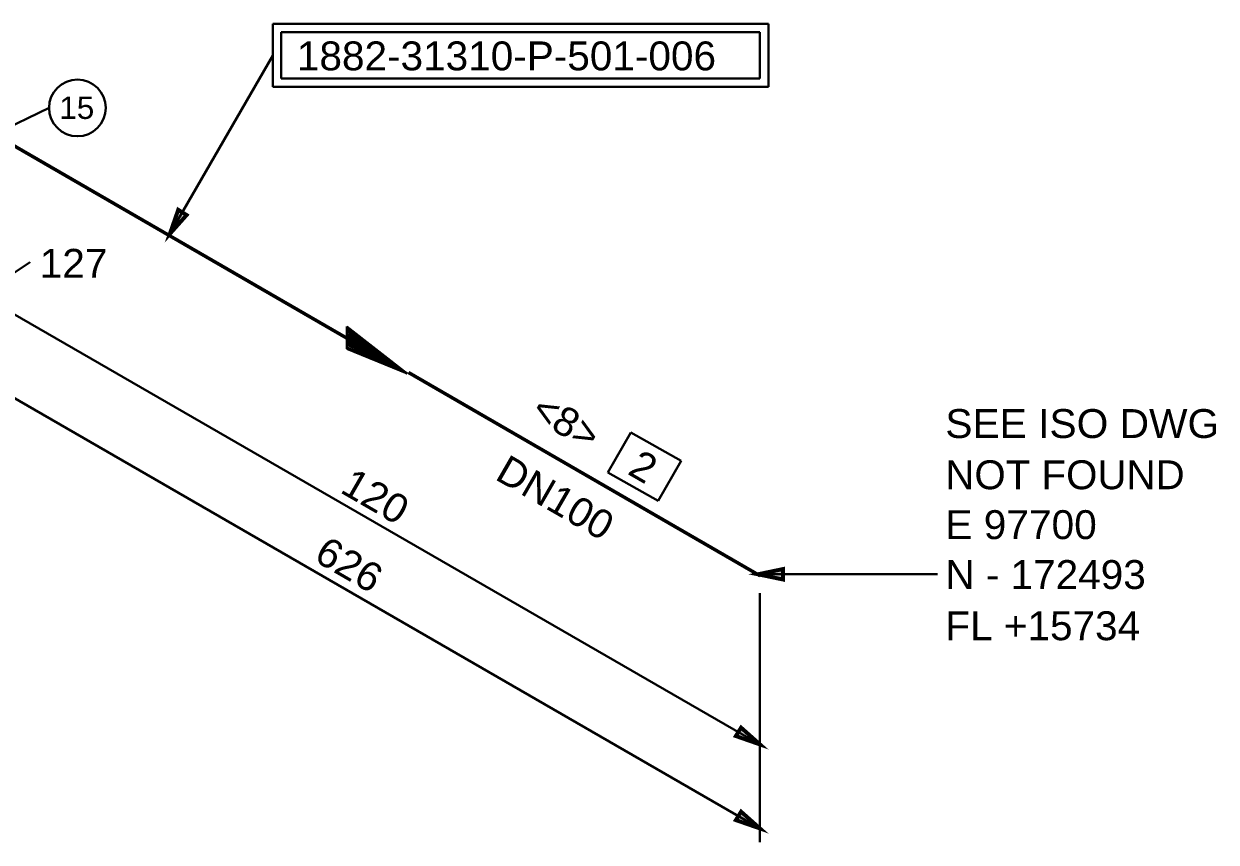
# Model space of a CAD drawing. Header units: inches. Extents: x 0 to 841, y 0 to 594.
# Drawn here: x 518.2 to 609, y 247.3 to 309.6 of the extents above; entities that cross this region are included whole.
import ezdxf

# ---------------------------------------------------------------- set-up
doc = ezdxf.new("R2010")
doc.units = ezdxf.units.IN
doc.header["$MEASUREMENT"] = 0
for name, color, linetype in [('DIMLINES', 7, 'Continuous'), ('DIMTEXT', 7, 'Continuous'), ('FITTINGS', 7, 'Continuous'), ('ISOTEXT', 7, 'Continuous'), ('PIPE', 7, 'Continuous')]:
    doc.layers.add(name, color=color, linetype=linetype)
doc.styles.add('Arial', font='arial.ttf')

msp = doc.modelspace()

# ---------------------------------------------------------------- hatches: boundary and pattern name
at = {"layer": 'DIMLINES', "linetype": 'Continuous'}
for points in [[(574.28, 254.76), (572.84, 256.04), (572.44, 255.4)], [(574.28, 248.36), (572.84, 249.64), (572.44, 249)]]:
    msp.add_hatch(color=2, dxfattribs=at).paths.add_polyline_path(points)
at = {"layer": 'ISOTEXT', "linetype": 'Continuous'}
for points in [[(529.32, 293.64), (530.6, 295.08), (529.96, 295.48)], [(574.12, 267.72), (576.04, 267.32), (576.04, 268.12)]]:
    msp.add_hatch(color=2, dxfattribs=at).paths.add_polyline_path(points)

# ---------------------------------------------------------------- linework, layer by layer
at = {"layer": 'DIMLINES', "color": 2, "linetype": 'Continuous', "lineweight": 30}
for p, q in [((469.719, 308.679), (574.279, 248.36)), ((513.559, 288.119), (518.679, 291.479)), ((515.879, 288.439), (574.279, 254.76)), ((574.279, 247.32), (574.279, 266.28)), ((572.44, 255.4), (572.84, 256.04)), ((574.28, 254.76), (572.44, 255.4)), ((572.84, 256.04), (574.28, 254.76)), ((572.44, 249), (572.84, 249.64)), ((574.28, 248.36), (572.44, 249)), ((572.84, 249.64), (574.28, 248.36))]:
    msp.add_line(p, q, dxfattribs=at)
at = {"layer": 'DIMLINES', "color": 2, "linetype": 'Continuous', "lineweight": 30, "const_width": 0.3}
for points in [[(574.28, 254.76), (572.84, 256.04), (572.44, 255.4)], [(574.28, 248.36), (572.84, 249.64), (572.44, 249)]]:
    msp.add_lwpolyline(points, close=True, dxfattribs=at)
at = {"layer": 'FITTINGS', "color": 7, "linetype": 'Continuous', "lineweight": 30}
for p, q in [((542.8, 285.7), (542.8, 286.6)), ((542.8, 286.6), (547.4, 283)), ((542.8, 284.9), (542.8, 286.5)), ((542.8, 286.5), (547, 283.3)), ((542.8, 285), (542.8, 286.4)), ((542.8, 286.4), (546.5, 283.5)), ((542.8, 285), (542.8, 286.2)), ((542.8, 286.2), (546, 283.8)), ((542.8, 285.2), (542.8, 286.2)), ((542.8, 286.2), (545.6, 284.1)), ((542.8, 285.3), (542.8, 286)), ((542.8, 286), (545.2, 284.3)), ((542.8, 285.4), (542.8, 285.9)), ((542.8, 285.9), (544.7, 284.6)), ((542.8, 285.5), (542.8, 285.8)), ((542.8, 285.8), (544.3, 284.8)), ((542.8, 285.6), (542.8, 285.7)), ((542.8, 285.7), (547.4, 283)), ((544.3, 284.8), (542.8, 285.6)), ((544.7, 284.6), (542.8, 285.5)), ((545.2, 284.3), (542.8, 285.4)), ((545.6, 284.1), (542.8, 285.3)), ((546, 283.8), (542.8, 285.2)), ((547, 283.3), (542.8, 285)), ((546.5, 283.5), (542.8, 285)), ((547.4, 283), (542.8, 284.9))]:
    msp.add_line(p, q, dxfattribs=at)
at = {"layer": 'ISOTEXT', "color": 2, "linetype": 'Continuous', "lineweight": 30}
for p, q in [((574.92, 309.64), (537.16, 309.64)), ((537.16, 309.64), (537.16, 304.84)), ((574.28, 309), (537.8, 309)), ((537.8, 309), (537.8, 305.48)), ((574.28, 305.48), (574.28, 309)), ((574.92, 304.84), (574.92, 309.64)), ((529.319, 293.639), (537.159, 307.239)), ((537.8, 305.48), (574.28, 305.48)), ((537.16, 304.84), (574.92, 304.84)), ((515.959, 301.239), (520.119, 303.239)), ((529.32, 293.64), (529.96, 295.48)), ((529.96, 295.48), (530.6, 295.08)), ((530.6, 295.08), (529.32, 293.64)), ((564.44, 278.52), (562.68, 275.48)), ((568.28, 276.36), (564.44, 278.52)), ((566.52, 273.32), (568.28, 276.36)), ((562.68, 275.48), (566.52, 273.32)), ((574.12, 267.72), (576.04, 268.12)), ((576.04, 268.12), (576.04, 267.32)), ((574.119, 267.719), (587.799, 267.719)), ((576.04, 267.32), (574.12, 267.72))]:
    msp.add_line(p, q, dxfattribs=at)
at = {"layer": 'ISOTEXT', "color": 2, "linetype": 'Continuous', "lineweight": 30, "const_width": 0.3}
for points in [[(529.32, 293.64), (530.6, 295.08), (529.96, 295.48)], [(574.12, 267.72), (576.04, 267.32), (576.04, 268.12)]]:
    msp.add_lwpolyline(points, close=True, dxfattribs=at)
at = {"layer": 'ISOTEXT', "color": 2, "linetype": 'Continuous', "lineweight": 30}
msp.add_circle((522.28, 303.24), 2.16, dxfattribs=at)
at = {"layer": 'PIPE', "color": 7, "linetype": 'Continuous', "lineweight": 50}
for p, q in [((516, 301.2), (542.8, 285.7)), ((547.5, 283.1), (574.3, 267.6))]:
    msp.add_line(p, q, dxfattribs=at)

# ---------------------------------------------------------------- texts
at = {"layer": 'DIMTEXT', "color": 2, "style": 'Arial', "width": 1.008516}
msp.add_text('127', height=2.2, dxfattribs=at).set_placement((519.4, 290.3))
for s, p in [('120', (542.2, 274)), ('626', (540.2, 268.8))]:
    msp.add_text(s, height=2.2, rotation=330, dxfattribs=at).set_placement(p)
at = {"layer": 'ISOTEXT', "color": 2, "style": 'Arial'}
for s, height, width, p in [('1882-31310-P-501-006', 2.2, 1.004781, (539, 306.1)), ('15', 1.7, 1.008516, (520.9, 302.4)), ('SEE ISO DWG', 2.2, 1.00983, (588.4, 278.1)), ('NOT FOUND', 2.2, 0.998145, (588.4, 274.2)), ('E 97700', 2.2, 1.007719, (588.4, 270.4)), ('N - 172493', 2.2, 1.004313, (588.4, 266.6)), ('FL +15734', 2.2, 1.004042, (588.4, 262.7))]:
    msp.add_text(s, height=height, dxfattribs=dict(at, width=width)).set_placement(p)
for s, width, p in [('<8>', 0.993892, (556.7, 279.7)), ('2', 1.008516, (564.1, 275.4)), ('DN100', 1.000881, (554, 275))]:
    msp.add_text(s, height=2.2, rotation=330, dxfattribs=dict(at, width=width)).set_placement(p)

doc.saveas('drawing.dxf')
